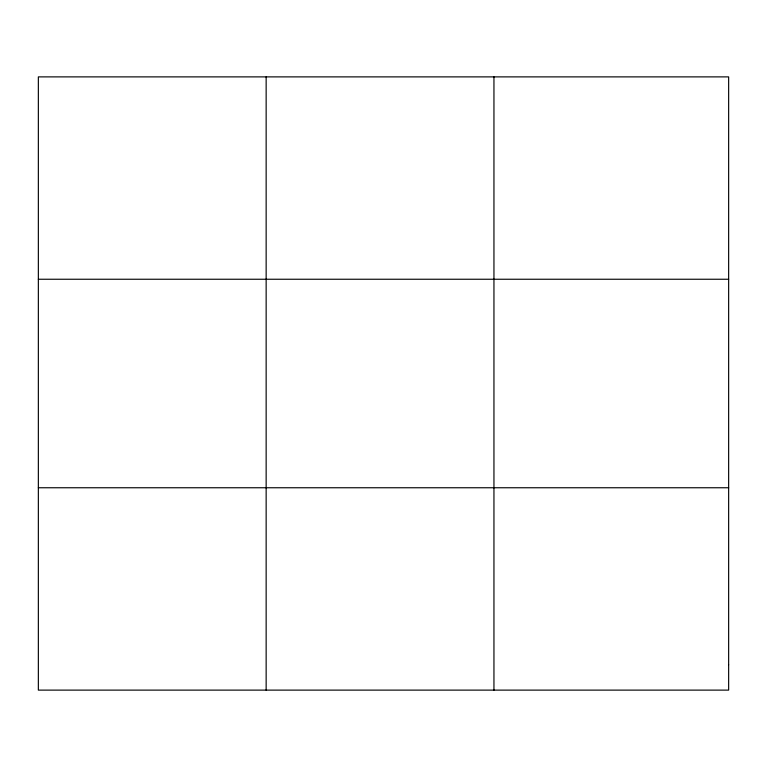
<?xml version="1.0" encoding="UTF-8"?>
<svg xmlns="http://www.w3.org/2000/svg" width="767" height="767" viewBox="0 0 767 767"><rect width="100%" height="100%" fill="white"/><g stroke="black" fill="none" stroke-linecap="round" stroke-linejoin="round"><path stroke-width="1.15" d="M266.149 76.882L266.149 690.118M493.948 76.882L493.948 690.118M38.35 279.246L728.65 279.246M38.35 487.754L728.65 487.754M728.65 664.826L728.65 690.118L38.35 690.118L38.35 76.882L728.65 76.882L728.65 664.826"/></g></svg>
